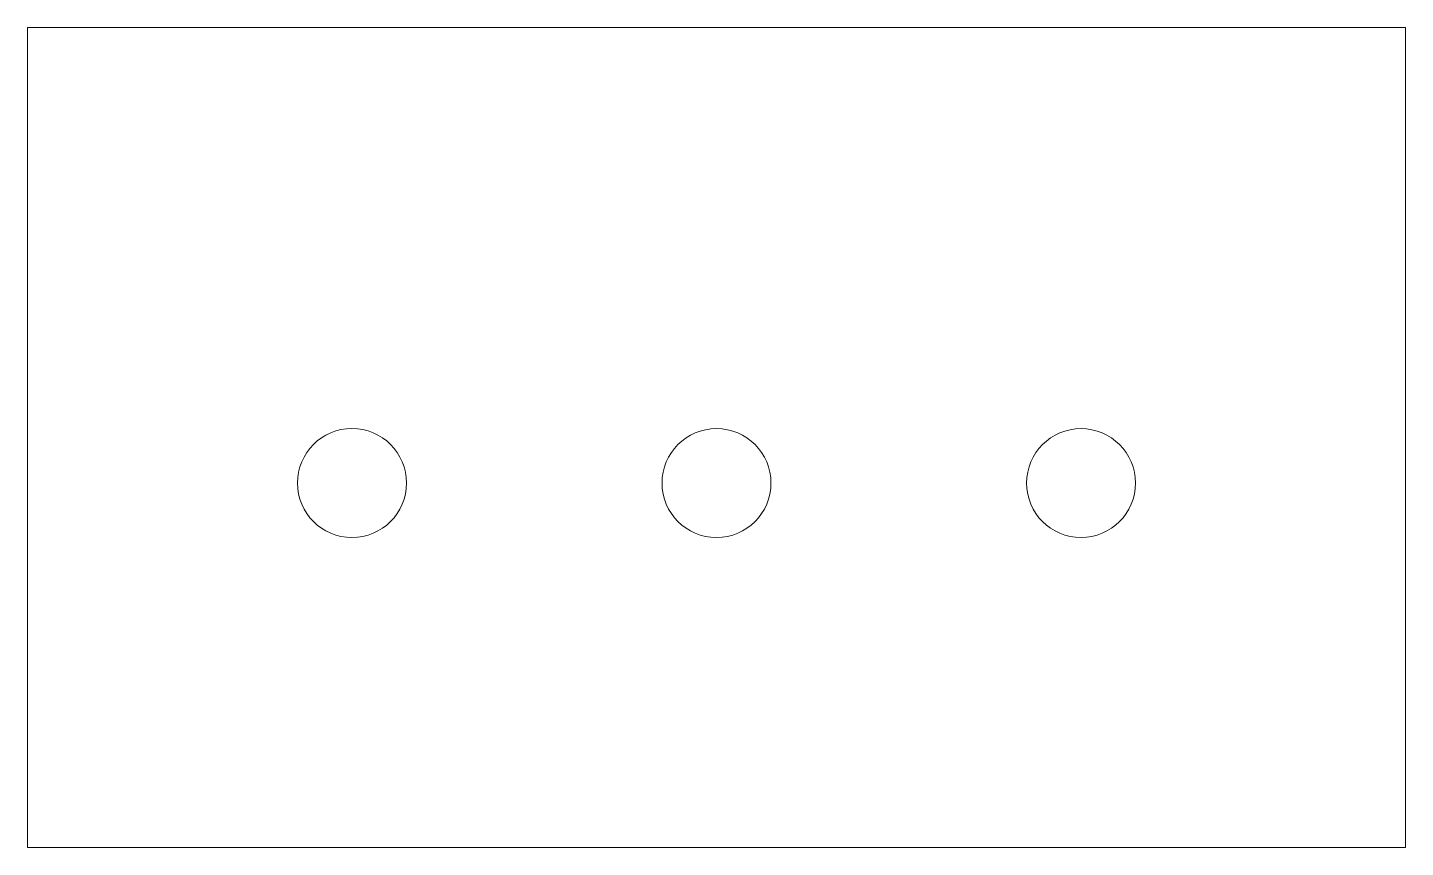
# Model space of a CAD drawing. Header units: inches. Extents: x -1.89 to 0, y -1.12 to 0.
import ezdxf

# ---------------------------------------------------------------- set-up
doc = ezdxf.new("R2010")
doc.units = ezdxf.units.IN
doc.header["$MEASUREMENT"] = 0

msp = doc.modelspace()

# ---------------------------------------------------------------- linework, layer by layer
at = {"color": 7, "linetype": 'Continuous', "lineweight": 15}
for p, q in [((-1.89, 0), (0, 0)), ((-1.89, -1.125), (-1.89, 0)), ((0, 0), (0, -1.125)), ((0, -1.125), (-1.89, -1.125))]:
    msp.add_line(p, q, dxfattribs=at)
for centre, radius in [((-1.445, -0.625), 0.0748), ((-0.945, -0.625), 0.0747), ((-0.445, -0.625), 0.0747)]:
    msp.add_circle(centre, radius, dxfattribs=at)

doc.saveas('drawing.dxf')
